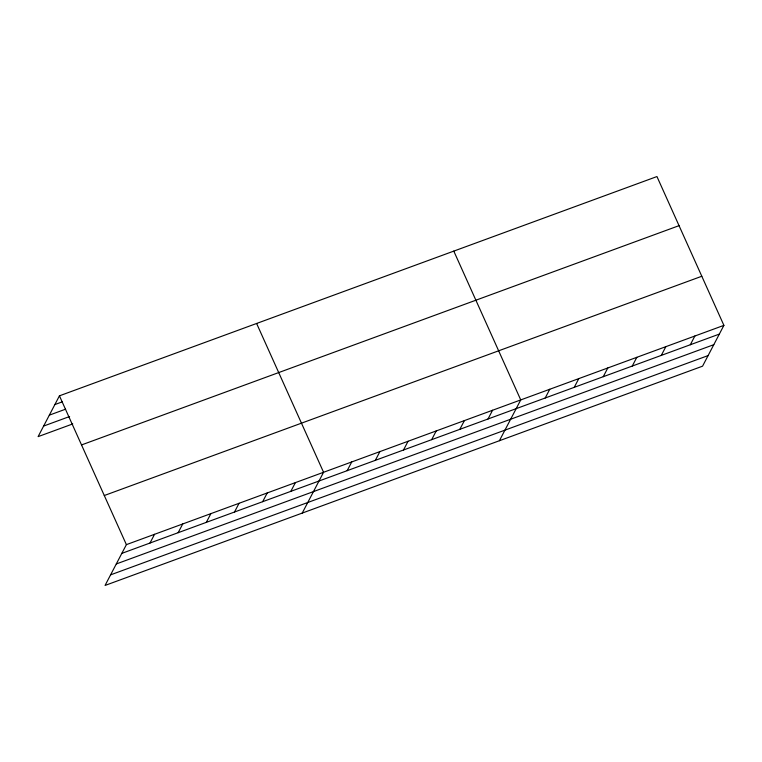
<?xml version="1.0" encoding="UTF-8"?>
<svg xmlns="http://www.w3.org/2000/svg" width="762" height="762" viewBox="0 0 762 762"><rect width="100%" height="100%" fill="white"/><g stroke="black" fill="none" stroke-linecap="round" stroke-linejoin="round"><path stroke-width="1.14" d="M723.9 325.364L126.387 544.639L105.051 585.445L702.564 366.17L723.9 325.364L656.949 176.555L59.436 395.83L38.1 436.636L72.771 423.92M149.99 543.039L154.553 534.305M178.156 532.695L182.728 523.961M206.321 522.361L210.893 513.626M234.496 512.026L239.058 503.291M262.661 501.691L267.233 492.947M290.827 491.347L295.399 482.613M302.228 513.083L323.564 472.278L256.613 323.469M347.167 470.678L351.73 461.943M375.333 460.334L379.905 451.599M403.508 449.999L408.07 441.265M431.673 439.664L436.235 430.93M459.838 429.33L464.41 420.586M488.013 418.986L492.576 410.251M499.405 440.722L520.741 399.917L453.79 251.108M545.201 398.002L549.764 389.268M574.224 387.353L578.787 378.619M603.247 376.695L607.809 367.96M632.269 366.046L636.832 357.311M661.292 355.397L665.855 346.662M690.315 344.748L694.877 336.013M54.874 404.565L62.455 401.784M49.34 415.147L65.589 409.184M43.634 426.053L69.637 416.509M81.534 444.932L679.047 225.657M104.289 495.529L701.802 276.254M121.815 553.374L719.338 334.099M116.291 563.956L713.803 344.681M110.585 574.862L708.098 355.587M59.436 395.83L126.387 544.639"/></g></svg>
